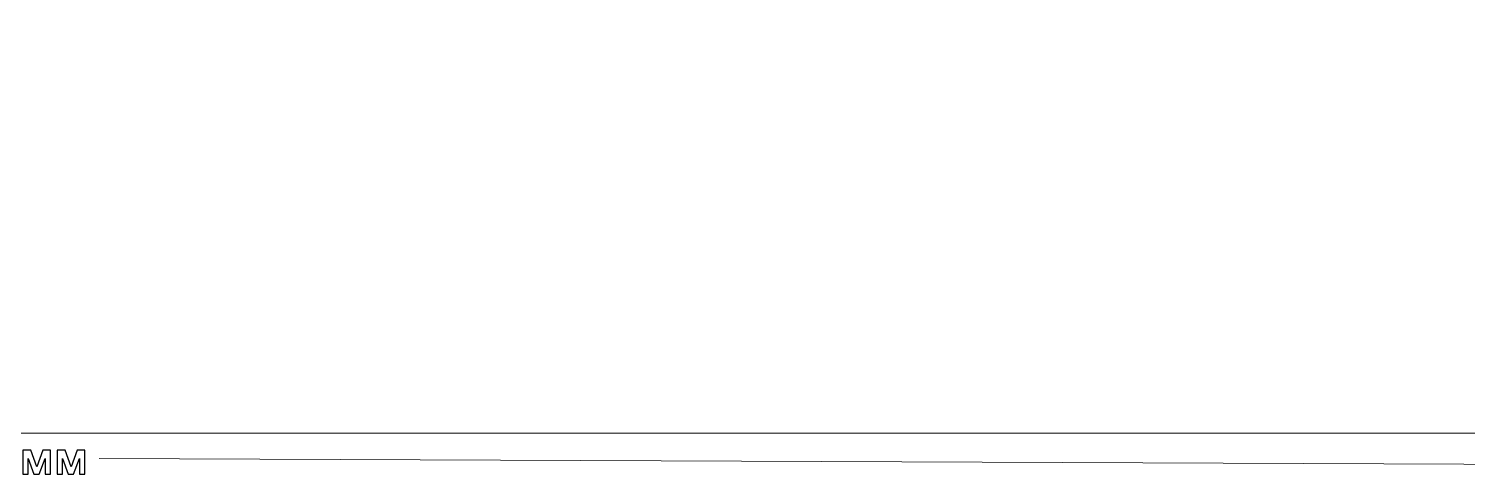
# Model space of a CAD drawing. Header units: centimetres. Extents: x -84 to 84, y -59 to 59.
# Drawn here: x -2.17 to 26.27, y 27 to 35.81 of the extents above; entities that cross this region are included whole.
import ezdxf

# ---------------------------------------------------------------- set-up
doc = ezdxf.new("R2010")
doc.units = ezdxf.units.CM
doc.header["$MEASUREMENT"] = 0
doc.layers.add('layer 1', color=7, linetype='Continuous')

msp = doc.modelspace()

# ---------------------------------------------------------------- linework, layer by layer
at = {"layer": 'layer 1', "color": 254, "lineweight": 20}
msp.add_open_spline([(-54.95849, 45.41886), (-54.95849, 45.41886), (50.96113, 45.41886), (50.96113, 45.41886), (50.96113, 45.41886), (51.67024, 45.41886), (51.62215, 45.26184), (51.62143, 44.59441), (51.62143, 44.59441), (51.62143, 44.59441), (51.62143, 36.61422), (51.62143, 36.61422), (51.62143, 36.61422), (51.62143, 36.61422), (51.62143, 28.63403), (51.62143, 28.63403), (51.62143, 28.63403), (51.62215, 27.9666), (51.67024, 27.80958), (50.96113, 27.80958), (50.96113, 27.80958), (50.96113, 27.80958), (-54.95849, 27.80958), (-54.95849, 27.80958), (-54.95849, 27.80958), (-55.07312, 27.80958), (-55.07723, 27.80923), (-55.18469, 27.89076), (-55.18469, 27.89076), (-55.88335, 28.42084), (-56.58204, 28.95106), (-57.2807, 29.4812), (-57.2807, 29.4812), (-57.39009, 29.56414), (-57.37765, 29.51009), (-57.37765, 29.74279), (-57.37765, 29.74279), (-57.37765, 30.36287), (-57.37765, 33.54415), (-57.37765, 34.1642), (-57.37765, 34.1642), (-57.37765, 34.1642), (-42.37765, 34.1642), (-42.37765, 34.1642), (-42.37765, 34.1642), (-42.37765, 34.1642), (-42.37765, 39.06422), (-42.37765, 39.06422), (-42.37765, 39.06422), (-42.37765, 39.06422), (-57.37765, 39.06422), (-57.37765, 39.06422), (-57.37765, 39.06422), (-57.37765, 39.68427), (-57.37765, 42.86557), (-57.37765, 43.48565), (-57.37765, 43.48565), (-57.37765, 43.71835), (-57.39009, 43.6643), (-57.2807, 43.74724), (-57.2807, 43.74724), (-56.58204, 44.27738), (-55.88335, 44.8076), (-55.18469, 45.33768), (-55.18469, 45.33768), (-55.07723, 45.41921), (-55.07312, 45.41886), (-54.95849, 45.41886)], degree=3, knots=[0, 0, 0, 0, 0.05555556, 0.05555556, 0.05555556, 0.05555556, 0.11111111, 0.11111111, 0.11111111, 0.11111111, 0.16666667, 0.16666667, 0.16666667, 0.16666667, 0.22222222, 0.22222222, 0.22222222, 0.22222222, 0.27777778, 0.27777778, 0.27777778, 0.27777778, 0.33333333, 0.33333333, 0.33333333, 0.33333333, 0.38888889, 0.38888889, 0.38888889, 0.38888889, 0.44444444, 0.44444444, 0.44444444, 0.44444444, 0.5, 0.5, 0.5, 0.5, 0.55555556, 0.55555556, 0.55555556, 0.55555556, 0.61111111, 0.61111111, 0.61111111, 0.61111111, 0.66666667, 0.66666667, 0.66666667, 0.66666667, 0.72222222, 0.72222222, 0.72222222, 0.72222222, 0.77777778, 0.77777778, 0.77777778, 0.77777778, 0.83333333, 0.83333333, 0.83333333, 0.83333333, 0.88888889, 0.88888889, 0.88888889, 0.88888889, 1, 1, 1, 1], dxfattribs=at)
at = {"layer": 'layer 1', "color": 155}
for points in [[(-2.28946, 27.47692), (-2.28946, 27.47692), (-2.13262, 27.47692), (-2.13262, 27.47692), (-2.13262, 27.47692), (-2.13262, 27.47692), (-2.01567, 27.14519), (-2.01567, 27.14519), (-2.01567, 27.14519), (-2.01567, 27.14519), (-1.89674, 27.47692), (-1.89674, 27.47692), (-1.89674, 27.47692), (-1.89674, 27.47692), (-1.74096, 27.47692), (-1.74096, 27.47692), (-1.74096, 27.47692), (-1.74096, 27.47692), (-1.74096, 27.00088), (-1.74096, 27.00088), (-1.74096, 27.00088), (-1.74096, 27.00088), (-1.84828, 27.00088), (-1.84828, 27.00088), (-1.84828, 27.00088), (-1.84828, 27.00088), (-1.84828, 27.31426), (-1.84828, 27.31426), (-1.84828, 27.31426), (-1.84828, 27.31426), (-1.96354, 27.00088), (-1.96354, 27.00088), (-1.96354, 27.00088), (-1.96354, 27.00088), (-2.07162, 27.00088), (-2.07162, 27.00088), (-2.07162, 27.00088), (-2.07162, 27.00088), (-2.18215, 27.31426), (-2.18215, 27.31426), (-2.18215, 27.31426), (-2.18215, 27.31426), (-2.18215, 27.00088), (-2.18215, 27.00088), (-2.18215, 27.00088), (-2.18215, 27.00088), (-2.28946, 27.00088), (-2.28946, 27.00088), (-2.28946, 27.00088), (-2.28946, 27.00088), (-2.28946, 27.47692), (-2.28946, 27.47692)], [(-1.61102, 27.47692), (-1.61102, 27.47692), (-1.45418, 27.47692), (-1.45418, 27.47692), (-1.45418, 27.47692), (-1.45418, 27.47692), (-1.33723, 27.14519), (-1.33723, 27.14519), (-1.33723, 27.14519), (-1.33723, 27.14519), (-1.2183, 27.47692), (-1.2183, 27.47692), (-1.2183, 27.47692), (-1.2183, 27.47692), (-1.06252, 27.47692), (-1.06252, 27.47692), (-1.06252, 27.47692), (-1.06252, 27.47692), (-1.06252, 27.00088), (-1.06252, 27.00088), (-1.06252, 27.00088), (-1.06252, 27.00088), (-1.16984, 27.00088), (-1.16984, 27.00088), (-1.16984, 27.00088), (-1.16984, 27.00088), (-1.16984, 27.31426), (-1.16984, 27.31426), (-1.16984, 27.31426), (-1.16984, 27.31426), (-1.2851, 27.00088), (-1.2851, 27.00088), (-1.2851, 27.00088), (-1.2851, 27.00088), (-1.39318, 27.00088), (-1.39318, 27.00088), (-1.39318, 27.00088), (-1.39318, 27.00088), (-1.50371, 27.31426), (-1.50371, 27.31426), (-1.50371, 27.31426), (-1.50371, 27.31426), (-1.50371, 27.00088), (-1.50371, 27.00088), (-1.50371, 27.00088), (-1.50371, 27.00088), (-1.61102, 27.00088), (-1.61102, 27.00088), (-1.61102, 27.00088), (-1.61102, 27.00088), (-1.61102, 27.47692), (-1.61102, 27.47692)]]:
    msp.add_open_spline(points, degree=3, knots=[0, 0, 0, 0, 0.07142857, 0.07142857, 0.07142857, 0.07142857, 0.14285714, 0.14285714, 0.14285714, 0.14285714, 0.21428571, 0.21428571, 0.21428571, 0.21428571, 0.28571429, 0.28571429, 0.28571429, 0.28571429, 0.35714286, 0.35714286, 0.35714286, 0.35714286, 0.42857143, 0.42857143, 0.42857143, 0.42857143, 0.5, 0.5, 0.5, 0.5, 0.57142857, 0.57142857, 0.57142857, 0.57142857, 0.64285714, 0.64285714, 0.64285714, 0.64285714, 0.71428571, 0.71428571, 0.71428571, 0.71428571, 0.78571429, 0.78571429, 0.78571429, 0.78571429, 0.85714286, 0.85714286, 0.85714286, 0.85714286, 1, 1, 1, 1], dxfattribs=at)
at = {"layer": 'layer 1', "color": 155, "lineweight": 9}
msp.add_open_spline([(-0.78273, 27.31459), (-0.78273, 27.31459), (51.60617, 27.09133), (51.60617, 27.09133)], degree=3, dxfattribs=at)

doc.saveas('drawing.dxf')
